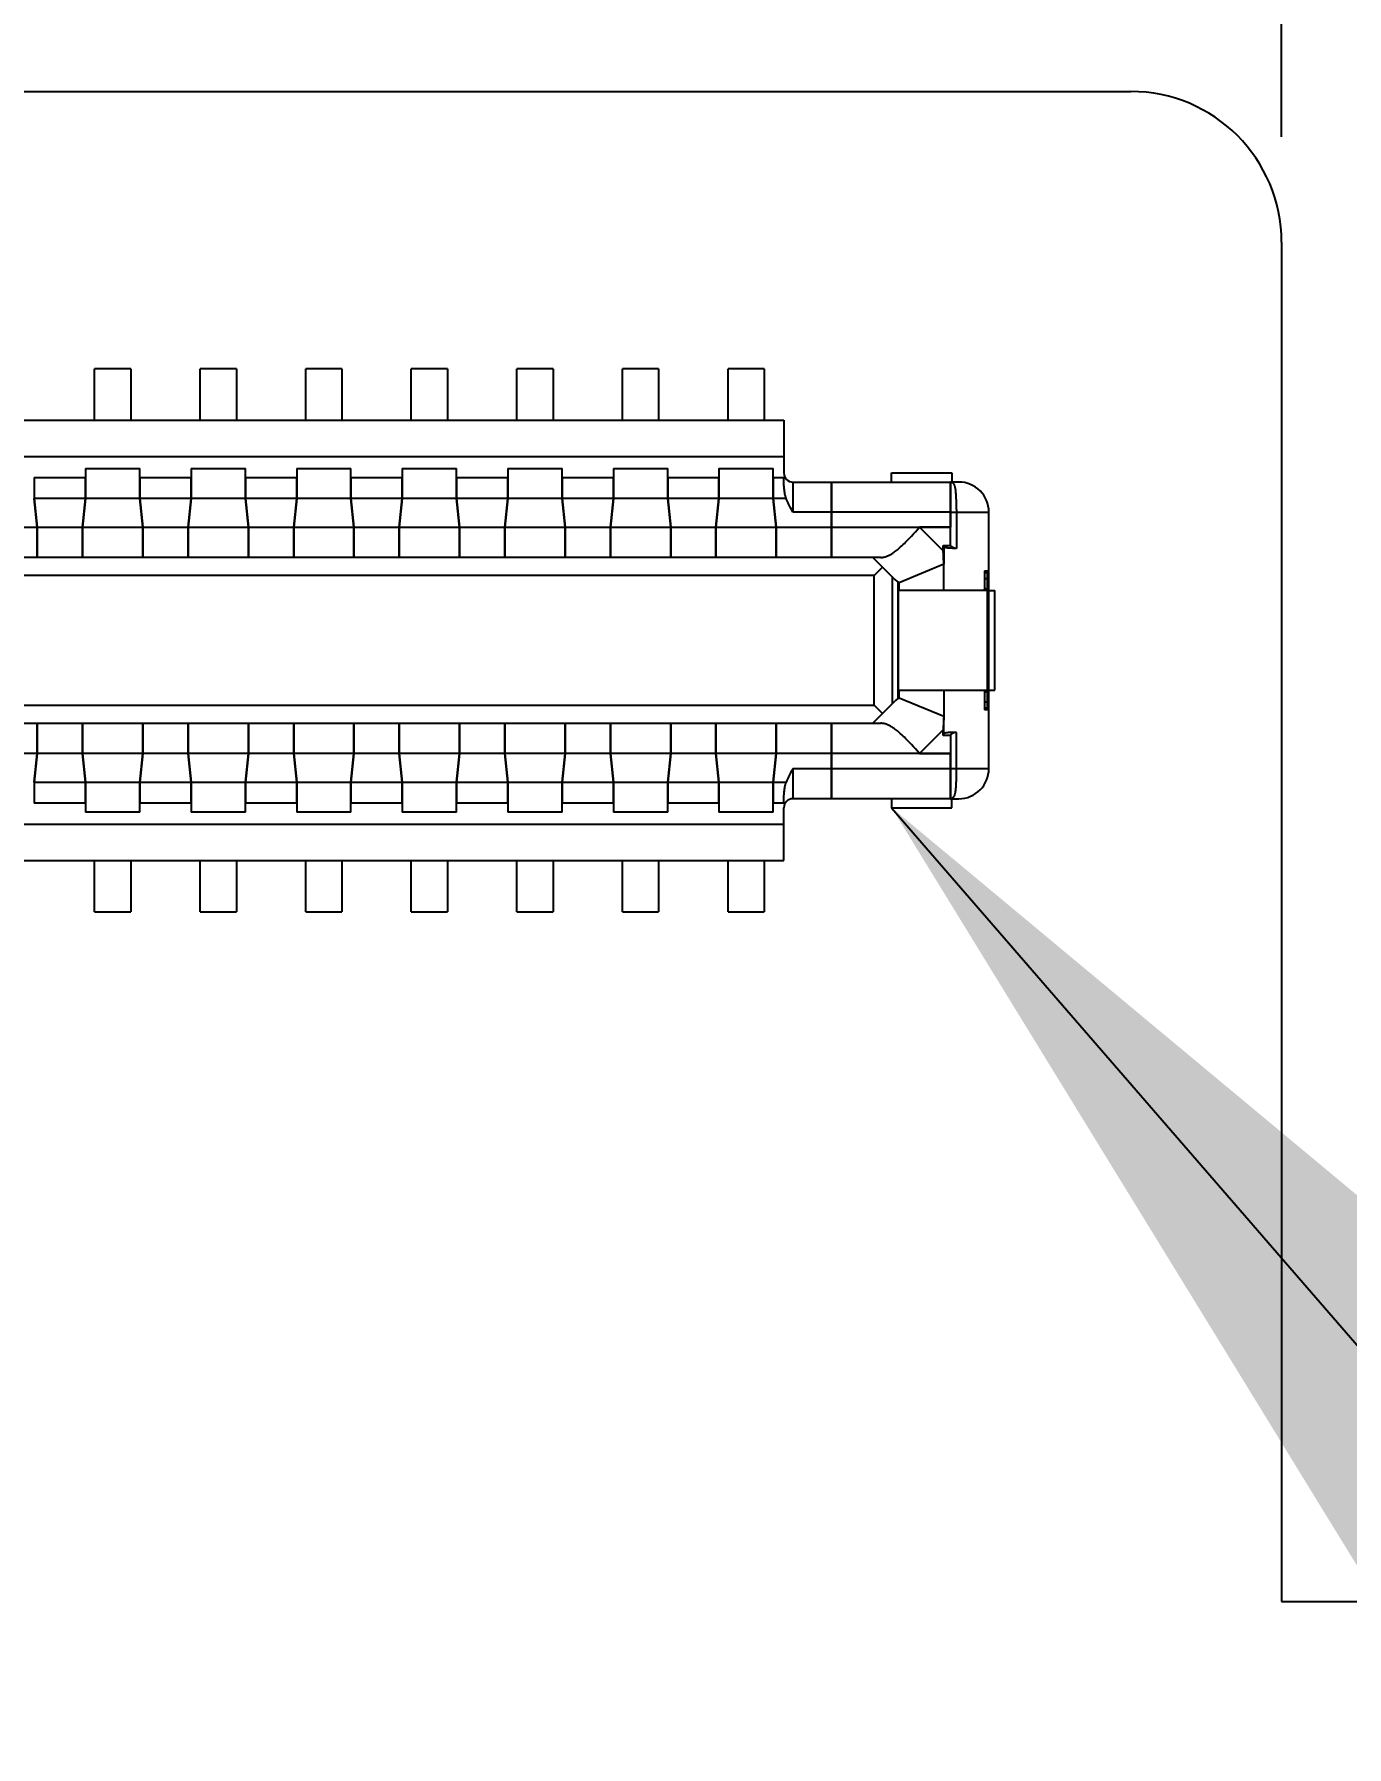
# Model space of a CAD drawing. Header units: millimetres. Extents: x 0 to 210, y 0 to 297.
# Drawn here: x 67.03 to 71.38, y 216.35 to 222.03 of the extents above; entities that cross this region are included whole.
import ezdxf

# ---------------------------------------------------------------- set-up
doc = ezdxf.new("R2010")
doc.units = ezdxf.units.MM
doc.header["$LTSCALE"] = 19.36
doc.layers.get('0').update_dxf_attribs({"linetype": 'CONTINUOUS'})
for name, color, linetype in [('BLACK', 7, 'CONTINUOUS'), ('INTFCLR_2848', 7, 'CONTINUOUS'), ('INTFCLR_6624', 7, 'CONTINUOUS')]:
    doc.layers.add(name, color=color, linetype=linetype)
doc.styles.get("Standard").update_dxf_attribs({"font": 'simplex.shx', "width": 0.8})
doc.dimstyles.new('DIMSTYLE_1', dxfattribs={"dimtxt": 3, "dimasz": 3, "dimexe": 2, "dimexo": 0.35, "dimgap": 0.75, "dimtad": 1, "dimzin": 0, "dimdsep": 46, "dimtxsty": 'Standard', "dimcen": 0.09, "dimazin": 0, "dimtp": 0.01, "dimtm": 0.01, "dimtfac": 1, "dimtofl": 0, "dimtmove": 0, "dimatfit": 3, "dimfxl": 0, "dimtolj": 1, "dimtzin": 0, "dimarcsym": 0})
doc.dimstyles.get("Standard").update_dxf_attribs({"dimtxt": 3, "dimasz": 3, "dimexe": 2, "dimexo": 0.35, "dimtad": 1, "dimzin": 0, "dimdsep": 46, "dimtxsty": 'Standard', "dimcen": 0.09, "dimazin": 0, "dimtol": 1, "dimtp": 0.01, "dimtm": 0.01, "dimtfac": 1, "dimtofl": 0, "dimtmove": 0, "dimatfit": 3, "dimfxl": 0, "dimtolj": 1, "dimtzin": 0, "dimarcsym": 0})

# ---------------------------------------------------------------- blocks, each defined once
blk = doc.blocks.new('_FILLED')
at = {"color": 0, "linetype": 'ByBlock'}
blk.add_solid([(0, 0), (-1, 0.1333), (-1, -0.1333)], dxfattribs=at)
blk = doc.blocks.new('*D02')
at = {"color": 2}
for p, q in [((60.9636, 245.2776), (60.9636, 246.5276)), ((71.1636, 245.2776), (71.1636, 246.5276)), ((60.9636, 221.691), (60.9636, 245.2776)), ((71.1636, 221.691), (71.1636, 245.2776)), ((66.0636, 244.5276), (39.3493, 244.5276)), ((60.9636, 244.5276), (66.0636, 244.5276)), ((71.1636, 244.5276), (66.0636, 244.5276))]:
    blk.add_line(p, q, dxfattribs=at)
at = {"color": 2, "xscale": 3, "yscale": 3, "zscale": 3, "rotation": 180}
blk.add_blockref('_FILLED', (60.9636, 244.5276), dxfattribs=at)
at = {"color": 2, "xscale": 3, "yscale": 3, "zscale": 3}
blk.add_blockref('_FILLED', (71.1636, 244.5276), dxfattribs=at)

msp = doc.modelspace()

# ---------------------------------------------------------------- linework, layer by layer
at = {"color": 7}
for p, q in [((61.4636, 221.841), (70.6636, 221.841)), ((71.1636, 221.341), (71.1636, 216.8339)), ((71.1636, 216.8339), (73.4686, 216.8339))]:
    msp.add_line(p, q, dxfattribs=at)
msp.add_arc((70.6636, 221.341), 0.5, 0, 90, dxfattribs=at)
at = {"layer": 'BLACK', "color": 7}
for p, q in [((62.6136, 220.751), (69.5136, 220.751)), ((69.5136, 220.751), (69.5136, 220.576)), ((62.6136, 220.631), (69.5136, 220.631)), ((67.0286, 220.561), (67.0286, 220.491)), ((67.0286, 220.561), (67.1986, 220.561)), ((67.1986, 220.491), (67.1986, 220.561)), ((67.3786, 220.561), (67.3786, 220.491)), ((67.3786, 220.561), (67.5486, 220.561)), ((67.5486, 220.491), (67.5486, 220.561)), ((67.7286, 220.561), (67.7286, 220.491)), ((67.7286, 220.561), (67.8986, 220.561)), ((67.8986, 220.491), (67.8986, 220.561)), ((68.0786, 220.561), (68.0786, 220.491)), ((68.0786, 220.561), (68.2486, 220.561)), ((68.2486, 220.491), (68.2486, 220.561)), ((68.4286, 220.561), (68.4286, 220.491)), ((68.4286, 220.561), (68.5986, 220.561)), ((68.5986, 220.491), (68.5986, 220.561)), ((68.7786, 220.561), (68.7786, 220.491)), ((68.7786, 220.561), (68.9486, 220.561)), ((68.9486, 220.491), (68.9486, 220.561)), ((69.1286, 220.561), (69.1286, 220.491)), ((69.1286, 220.561), (69.2986, 220.561)), ((69.2986, 220.491), (69.2986, 220.561)), ((69.4786, 220.561), (69.4786, 220.491)), ((69.4786, 220.561), (69.5176, 220.561)), ((69.5436, 220.546), (69.6711, 220.546)), ((69.6711, 220.296), (69.6711, 220.546)), ((70.0661, 220.336), (70.0661, 220.546)), ((70.068, 220.5455), (70.0661, 220.546)), ((70.0936, 220.546), (70.0661, 220.546)), ((67.0386, 220.396), (67.0286, 220.491)), ((67.1986, 220.491), (67.1886, 220.396)), ((67.3886, 220.396), (67.3786, 220.491)), ((67.5486, 220.491), (67.5386, 220.396)), ((67.7386, 220.396), (67.7286, 220.491)), ((67.8986, 220.491), (67.8886, 220.396)), ((68.0886, 220.396), (68.0786, 220.491)), ((68.2486, 220.491), (68.2386, 220.396)), ((68.4386, 220.396), (68.4286, 220.491)), ((68.5986, 220.491), (68.5886, 220.396)), ((68.7886, 220.396), (68.7786, 220.491)), ((68.9486, 220.491), (68.9386, 220.396)), ((69.1386, 220.396), (69.1286, 220.491)), ((69.2986, 220.491), (69.2886, 220.396)), ((69.4886, 220.396), (69.4786, 220.491)), ((69.5436, 220.446), (69.5385, 220.4553)), ((70.0861, 220.4547), (70.0861, 220.326)), ((70.1936, 219.596), (70.1936, 220.446)), ((67.0386, 220.396), (67.0386, 220.296)), ((67.1886, 220.296), (67.1886, 220.396)), ((67.3886, 220.396), (67.3886, 220.296)), ((67.5386, 220.296), (67.5386, 220.396)), ((67.7386, 220.396), (67.7386, 220.296)), ((67.8886, 220.296), (67.8886, 220.396)), ((68.0886, 220.396), (68.0886, 220.296)), ((68.2386, 220.296), (68.2386, 220.396)), ((68.4386, 220.396), (68.4386, 220.296)), ((68.5886, 220.296), (68.5886, 220.396)), ((68.7886, 220.396), (68.7886, 220.296)), ((68.9386, 220.296), (68.9386, 220.396)), ((69.1386, 220.396), (69.1386, 220.296)), ((69.2886, 220.296), (69.2886, 220.396)), ((69.4886, 220.396), (69.4886, 220.296)), ((70.0661, 220.396), (69.9632, 220.396)), ((70.0436, 220.33), (70.0436, 220.2774)), ((70.0728, 220.326), (70.0661, 220.3263)), ((70.0861, 220.326), (70.0728, 220.326)), ((67.1886, 220.296), (67.0386, 220.296)), ((67.5386, 220.296), (67.3886, 220.296)), ((67.8886, 220.296), (67.7386, 220.296)), ((68.2386, 220.296), (68.0886, 220.296)), ((68.5886, 220.296), (68.4386, 220.296)), ((68.9386, 220.296), (68.7886, 220.296)), ((69.2886, 220.296), (69.1386, 220.296)), ((69.6711, 220.296), (69.4886, 220.296)), ((69.8815, 220.2231), (69.8086, 220.296)), ((69.8136, 220.236), (69.8411, 220.2635)), ((70.0436, 220.2732), (69.8965, 220.2122)), ((70.0425, 220.3042), (70.0416, 220.3176)), ((70.043, 220.2955), (70.0425, 220.3042)), ((70.0435, 220.2774), (70.0436, 220.2732)), ((70.0436, 220.186), (70.0436, 220.2732)), ((69.8736, 219.811), (69.8736, 220.231)), ((69.8918, 220.215), (69.8965, 220.2122)), ((69.8965, 220.186), (69.8965, 220.2122)), ((70.1786, 220.251), (70.1786, 220.1905)), ((70.1786, 220.251), (70.1936, 220.251)), ((70.1786, 220.246), (70.1886, 220.246)), ((70.1936, 220.251), (70.1886, 220.246)), ((70.1886, 220.186), (70.1886, 220.246)), ((70.1786, 220.196), (70.1886, 220.186)), ((70.1873, 220.186), (70.1886, 220.186)), ((69.8086, 219.746), (69.8815, 219.819)), ((69.8965, 219.8298), (69.8918, 219.8271)), ((69.8965, 219.8298), (69.8965, 219.856)), ((70.0436, 219.7689), (69.8965, 219.8298)), ((70.0436, 219.856), (70.0436, 219.7689)), ((70.1886, 219.856), (70.1786, 219.846)), ((70.1786, 219.8516), (70.1786, 219.791)), ((70.1886, 219.856), (70.1873, 219.856)), ((70.1886, 219.856), (70.1886, 219.796)), ((69.8136, 219.806), (69.8411, 219.7785)), ((70.0436, 219.7689), (70.0435, 219.7646)), ((70.0436, 219.712), (70.0436, 219.7646)), ((70.1886, 219.796), (70.1786, 219.796)), ((70.1936, 219.791), (70.1786, 219.791)), ((70.1886, 219.796), (70.1936, 219.791)), ((67.0386, 219.746), (67.0386, 219.646)), ((67.0386, 219.746), (67.1886, 219.746)), ((67.1886, 219.646), (67.1886, 219.746)), ((67.3886, 219.746), (67.3886, 219.646)), ((67.3886, 219.746), (67.5386, 219.746)), ((67.5386, 219.646), (67.5386, 219.746)), ((67.7386, 219.746), (67.7386, 219.646)), ((67.7386, 219.746), (67.8886, 219.746)), ((67.8886, 219.646), (67.8886, 219.746)), ((68.0886, 219.746), (68.0886, 219.646)), ((68.0886, 219.746), (68.2386, 219.746)), ((68.2386, 219.646), (68.2386, 219.746)), ((68.4386, 219.746), (68.4386, 219.646)), ((68.4386, 219.746), (68.5886, 219.746)), ((68.5886, 219.646), (68.5886, 219.746)), ((68.7886, 219.746), (68.7886, 219.646)), ((68.7886, 219.746), (68.9386, 219.746)), ((68.9386, 219.646), (68.9386, 219.746)), ((69.1386, 219.746), (69.1386, 219.646)), ((69.1386, 219.746), (69.2886, 219.746)), ((69.2886, 219.646), (69.2886, 219.746)), ((69.4886, 219.746), (69.4886, 219.646)), ((69.4886, 219.746), (69.6711, 219.746)), ((69.6711, 219.496), (69.6711, 219.746)), ((70.0423, 219.7345), (70.0416, 219.7245)), ((70.0419, 219.7067), (70.0416, 219.706)), ((70.0422, 219.7074), (70.0419, 219.7067)), ((70.0429, 219.7446), (70.0423, 219.7345)), ((70.0432, 219.749), (70.0429, 219.7446)), ((70.0728, 219.716), (70.0661, 219.7158)), ((70.0661, 219.706), (70.0661, 219.496)), ((70.0861, 219.716), (70.0728, 219.716)), ((67.0286, 219.551), (67.0386, 219.646)), ((67.1886, 219.646), (67.1986, 219.551)), ((67.3786, 219.551), (67.3886, 219.646)), ((67.5386, 219.646), (67.5486, 219.551)), ((67.7286, 219.551), (67.7386, 219.646)), ((67.8886, 219.646), (67.8986, 219.551)), ((68.0786, 219.551), (68.0886, 219.646)), ((68.2386, 219.646), (68.2486, 219.551)), ((68.4286, 219.551), (68.4386, 219.646)), ((68.5886, 219.646), (68.5986, 219.551)), ((68.7786, 219.551), (68.7886, 219.646)), ((68.9386, 219.646), (68.9486, 219.551)), ((69.1286, 219.551), (69.1386, 219.646)), ((69.2886, 219.646), (69.2986, 219.551)), ((69.4786, 219.551), (69.4886, 219.646)), ((69.9632, 219.646), (69.9498, 219.6609)), ((69.9632, 219.646), (70.0661, 219.646)), ((69.5385, 219.5868), (69.536, 219.5821)), ((69.5436, 219.596), (69.5385, 219.5868)), ((67.0286, 219.551), (67.0286, 219.481)), ((67.1986, 219.481), (67.1986, 219.551)), ((67.3786, 219.551), (67.3786, 219.481)), ((67.5486, 219.481), (67.5486, 219.551)), ((67.7286, 219.551), (67.7286, 219.481)), ((67.8986, 219.481), (67.8986, 219.551)), ((68.0786, 219.551), (68.0786, 219.481)), ((68.2486, 219.481), (68.2486, 219.551)), ((68.4286, 219.551), (68.4286, 219.481)), ((68.5986, 219.481), (68.5986, 219.551)), ((68.7786, 219.551), (68.7786, 219.481)), ((68.9486, 219.481), (68.9486, 219.551)), ((69.1286, 219.551), (69.1286, 219.481)), ((69.2986, 219.481), (69.2986, 219.551)), ((69.4786, 219.551), (69.4786, 219.481)), ((67.1986, 219.481), (67.0286, 219.481)), ((67.5486, 219.481), (67.3786, 219.481)), ((67.8986, 219.481), (67.7286, 219.481)), ((68.2486, 219.481), (68.0786, 219.481)), ((68.5986, 219.481), (68.4286, 219.481)), ((68.9486, 219.481), (68.7786, 219.481)), ((69.2986, 219.481), (69.1286, 219.481)), ((69.5176, 219.481), (69.4786, 219.481)), ((69.6711, 219.496), (69.5436, 219.496)), ((70.0661, 219.496), (70.068, 219.4965)), ((70.0661, 219.496), (70.0936, 219.496)), ((70.0705, 219.4974), (70.0716, 219.4978)), ((62.6136, 219.411), (69.5136, 219.411)), ((69.5136, 219.291), (69.5136, 219.466)), ((62.6136, 219.291), (69.5136, 219.291))]:
    msp.add_line(p, q, dxfattribs=at)
at = {"layer": 'BLACK', "color": 9}
for p, q in [((69.5436, 220.546), (69.5436, 220.446)), ((67.1986, 220.491), (67.0286, 220.491)), ((67.5486, 220.491), (67.3786, 220.491)), ((67.8986, 220.491), (67.7286, 220.491)), ((68.2486, 220.491), (68.0786, 220.491)), ((68.5986, 220.491), (68.4286, 220.491)), ((68.9486, 220.491), (68.7786, 220.491)), ((69.2986, 220.491), (69.1286, 220.491)), ((69.5215, 220.491), (69.4786, 220.491)), ((69.6711, 220.446), (69.5436, 220.446)), ((70.0661, 220.446), (70.1936, 220.446)), ((67.0386, 220.396), (67.1886, 220.396)), ((67.3886, 220.396), (67.5386, 220.396)), ((67.7386, 220.396), (67.8886, 220.396)), ((68.0886, 220.396), (68.2386, 220.396)), ((68.4386, 220.396), (68.5886, 220.396)), ((68.7886, 220.396), (68.9386, 220.396)), ((69.1386, 220.396), (69.2886, 220.396)), ((69.4886, 220.396), (69.6711, 220.396)), ((70.0416, 220.3176), (69.9632, 220.396)), ((70.0416, 220.3176), (70.0416, 220.336)), ((70.0416, 220.336), (70.0661, 220.336)), ((69.8136, 220.236), (62.3136, 220.236)), ((69.8136, 219.806), (69.8136, 220.236)), ((69.8918, 220.215), (69.8918, 219.8271)), ((70.1786, 220.226), (70.1886, 220.226)), ((70.1886, 220.1514), (70.1936, 220.1471)), ((70.1936, 220.186), (70.1892, 220.186)), ((70.1936, 220.0863), (70.1886, 220.0907)), ((70.1936, 220.056), (70.1886, 220.056)), ((70.1886, 219.986), (70.1936, 219.986)), ((70.1886, 219.9514), (70.1936, 219.9557)), ((70.1936, 219.895), (70.1886, 219.8907)), ((70.1886, 219.816), (70.1786, 219.816)), ((70.1936, 219.856), (70.1892, 219.856)), ((62.3136, 219.806), (69.8136, 219.806)), ((69.9632, 219.646), (70.0416, 219.7245)), ((70.0416, 219.706), (70.0416, 219.7245)), ((70.0661, 219.706), (70.0416, 219.706)), ((67.1886, 219.646), (67.0386, 219.646)), ((67.5386, 219.646), (67.3886, 219.646)), ((67.8886, 219.646), (67.7386, 219.646)), ((68.2386, 219.646), (68.0886, 219.646)), ((68.5886, 219.646), (68.4386, 219.646)), ((68.9386, 219.646), (68.7886, 219.646)), ((69.2886, 219.646), (69.1386, 219.646)), ((69.6711, 219.646), (69.4886, 219.646)), ((69.5436, 219.596), (69.5436, 219.496)), ((69.5436, 219.596), (69.6711, 219.596)), ((70.0661, 219.596), (70.1936, 219.596)), ((67.0286, 219.551), (67.1986, 219.551)), ((67.3786, 219.551), (67.5486, 219.551)), ((67.7286, 219.551), (67.8986, 219.551)), ((68.0786, 219.551), (68.2486, 219.551)), ((68.4286, 219.551), (68.5986, 219.551)), ((68.7786, 219.551), (68.9486, 219.551)), ((69.1286, 219.551), (69.2986, 219.551)), ((69.4786, 219.551), (69.5215, 219.551))]:
    msp.add_line(p, q, dxfattribs=at)
at = {"layer": 'BLACK', "color": 7}
for points in [[(69.5215, 220.491), (69.5209, 220.4928), (69.5203, 220.4947), (69.5197, 220.4965), (69.5192, 220.4984), (69.5187, 220.5002), (69.5182, 220.5021), (69.5178, 220.504), (69.5174, 220.5059), (69.517, 220.5078), (69.5167, 220.5097), (69.5164, 220.5116), (69.516, 220.5144), (69.5156, 220.5172), (69.5153, 220.5201), (69.515, 220.5229), (69.5147, 220.5257), (69.5145, 220.5285), (69.5143, 220.5313), (69.5141, 220.535), (69.514, 220.5387), (69.5138, 220.5425), (69.5138, 220.5462), (69.5137, 220.5499), (69.5136, 220.5536), (69.5136, 220.5573), (69.5136, 220.561)], [(69.5385, 220.4553), (69.536, 220.46), (69.5348, 220.4623), (69.5336, 220.4646), (69.5324, 220.467), (69.5312, 220.4693), (69.53, 220.4717), (69.5289, 220.4741), (69.5277, 220.4765), (69.5266, 220.4789), (69.5256, 220.4813), (69.5245, 220.4837), (69.5235, 220.4861), (69.5225, 220.4886), (69.5215, 220.491)], [(70.0861, 220.4547), (70.086, 220.4633), (70.0859, 220.472), (70.0857, 220.4806), (70.0856, 220.4859), (70.0854, 220.4912), (70.0851, 220.4965), (70.085, 220.5), (70.0848, 220.5036), (70.0845, 220.5071), (70.0842, 220.5106), (70.084, 220.5136), (70.0837, 220.5166), (70.0833, 220.5197), (70.0829, 220.5227), (70.0826, 220.5243), (70.0823, 220.5259), (70.082, 220.5275), (70.0816, 220.5292), (70.0812, 220.5308), (70.0807, 220.5324), (70.0803, 220.5335), (70.0799, 220.5345), (70.0795, 220.5356), (70.079, 220.5367), (70.0785, 220.5377), (70.0779, 220.5387), (70.0773, 220.5396), (70.0767, 220.5403), (70.0761, 220.541), (70.0755, 220.5417), (70.0748, 220.5423), (70.0741, 220.5428), (70.0733, 220.5434), (70.0724, 220.5438), (70.0716, 220.5442)], [(69.8351, 220.296), (69.8372, 220.2961), (69.8394, 220.2962), (69.8415, 220.2964), (69.8436, 220.2967), (69.8457, 220.2971), (69.8478, 220.2976), (69.8498, 220.2982), (69.8524, 220.2989), (69.855, 220.2998), (69.8576, 220.3008), (69.8601, 220.3019), (69.8625, 220.3031), (69.865, 220.3043), (69.8676, 220.3058), (69.8703, 220.3073), (69.8729, 220.3089), (69.8755, 220.3106), (69.878, 220.3123), (69.8805, 220.3141), (69.8838, 220.3165), (69.887, 220.319), (69.8902, 220.3216), (69.8934, 220.3242), (69.8965, 220.3269), (69.9008, 220.3307), (69.905, 220.3346), (69.9092, 220.3385), (69.9133, 220.3426), (69.9174, 220.3466), (69.9215, 220.3507), (69.9255, 220.3549), (69.9294, 220.3591), (69.9363, 220.3664), (69.943, 220.3737), (69.9498, 220.3811), (69.9632, 220.396)], [(70.0436, 220.33), (70.0436, 220.3302), (70.0436, 220.3303), (70.0436, 220.3305), (70.0436, 220.3306), (70.0436, 220.3308), (70.0435, 220.3309), (70.0435, 220.3311), (70.0435, 220.3312), (70.0434, 220.3314), (70.0434, 220.3315), (70.0434, 220.3317), (70.0433, 220.3318), (70.0433, 220.3319), (70.0432, 220.3321), (70.0432, 220.3322), (70.0431, 220.3324), (70.0431, 220.3325), (70.043, 220.3327), (70.043, 220.3328), (70.0429, 220.333), (70.0427, 220.3333), (70.0426, 220.3337), (70.0424, 220.3341), (70.0423, 220.3345), (70.0421, 220.3349), (70.0419, 220.3353), (70.0416, 220.336)], [(70.0661, 220.3263), (70.0647, 220.3264), (70.0633, 220.3265), (70.0619, 220.3266), (70.0605, 220.3268), (70.0588, 220.327), (70.0571, 220.3272), (70.0554, 220.3274), (70.0537, 220.3276), (70.052, 220.3279), (70.0503, 220.3282), (70.0486, 220.3285), (70.0469, 220.3287), (70.0452, 220.329), (70.0436, 220.3294)], [(70.0826, 220.326), (70.0822, 220.326), (70.0819, 220.3261), (70.0815, 220.3261), (70.0812, 220.3261), (70.0809, 220.3262), (70.0805, 220.3263), (70.0802, 220.3263), (70.0798, 220.3264), (70.0795, 220.3265), (70.0792, 220.3266), (70.0788, 220.3267), (70.0785, 220.3269), (70.0779, 220.3271), (70.0774, 220.3273), (70.0768, 220.3275), (70.0762, 220.3278), (70.0757, 220.328), (70.0751, 220.3283), (70.0746, 220.3286), (70.0741, 220.3289), (70.0735, 220.3292), (70.0729, 220.3295), (70.0723, 220.3299), (70.0717, 220.3302), (70.0712, 220.3306), (70.0706, 220.331), (70.07, 220.3313), (70.0695, 220.3317), (70.0692, 220.3319), (70.069, 220.3321), (70.0687, 220.3323), (70.0684, 220.3326), (70.0681, 220.3328), (70.0679, 220.333), (70.0676, 220.3333), (70.0674, 220.3335), (70.0673, 220.3337), (70.0671, 220.3338), (70.067, 220.3339), (70.0669, 220.3341), (70.0668, 220.3342), (70.0667, 220.3344), (70.0666, 220.3345), (70.0665, 220.3347), (70.0664, 220.3349), (70.0663, 220.335), (70.0663, 220.3352), (70.0662, 220.3353), (70.0662, 220.3355), (70.0661, 220.3357), (70.0661, 220.3359), (70.0661, 220.336)], [(70.0436, 220.2774), (70.0436, 220.2795), (70.0436, 220.2815), (70.0436, 220.2835), (70.0435, 220.2855), (70.0434, 220.2875), (70.0433, 220.2895), (70.0432, 220.2915), (70.043, 220.2955)], [(69.8918, 220.215), (69.8911, 220.2155), (69.8904, 220.216), (69.8896, 220.2165), (69.8889, 220.217), (69.8884, 220.2174), (69.8879, 220.2177), (69.8873, 220.2181), (69.8868, 220.2185), (69.8863, 220.2189), (69.8858, 220.2193), (69.8853, 220.2197), (69.8848, 220.2201), (69.8844, 220.2205), (69.8839, 220.2209), (69.8834, 220.2213), (69.8829, 220.2218), (69.8825, 220.2222), (69.882, 220.2226), (69.8815, 220.2231)], [(70.1882, 220.186), (70.1878, 220.1862), (70.1875, 220.1865), (70.1872, 220.1867), (70.1868, 220.1869), (70.1865, 220.1871), (70.1861, 220.1873), (70.1857, 220.1875), (70.1853, 220.1877), (70.1849, 220.1879), (70.1845, 220.1881), (70.1841, 220.1883), (70.1838, 220.1885), (70.1834, 220.1887), (70.183, 220.1888), (70.1825, 220.189), (70.1821, 220.1892), (70.1817, 220.1893), (70.1813, 220.1895), (70.1809, 220.1897), (70.1805, 220.1898), (70.1801, 220.19)], [(69.8918, 219.8271), (69.8911, 219.8266), (69.8904, 219.8261), (69.8896, 219.8256), (69.8889, 219.8251), (69.8884, 219.8247), (69.8879, 219.8243), (69.8873, 219.8239), (69.8868, 219.8236), (69.8863, 219.8232), (69.8858, 219.8228), (69.8853, 219.8224), (69.8848, 219.822), (69.8844, 219.8216), (69.8839, 219.8211), (69.8834, 219.8207), (69.8829, 219.8203), (69.8825, 219.8199), (69.882, 219.8194), (69.8815, 219.819)], [(70.1882, 219.856), (70.1878, 219.8558), (70.1875, 219.8556), (70.1872, 219.8554), (70.1868, 219.8552), (70.1865, 219.855), (70.1861, 219.8548), (70.1857, 219.8545), (70.1853, 219.8543), (70.1849, 219.8541), (70.1845, 219.8539), (70.1841, 219.8538), (70.1838, 219.8536), (70.1834, 219.8534), (70.183, 219.8532), (70.1825, 219.853), (70.1821, 219.8529), (70.1817, 219.8527), (70.1813, 219.8525), (70.1809, 219.8524), (70.1805, 219.8522), (70.1801, 219.8521)], [(70.0435, 219.7646), (70.0435, 219.7624), (70.0435, 219.7602), (70.0435, 219.7579), (70.0434, 219.7557), (70.0434, 219.7535), (70.0433, 219.7512), (70.0432, 219.749)], [(69.9498, 219.6609), (69.943, 219.6683), (69.9363, 219.6757), (69.9294, 219.683), (69.9255, 219.6872), (69.9215, 219.6913), (69.9174, 219.6954), (69.9133, 219.6995), (69.9092, 219.7035), (69.905, 219.7075), (69.9008, 219.7114), (69.8965, 219.7152), (69.8934, 219.7178), (69.8902, 219.7205), (69.887, 219.723), (69.8838, 219.7255), (69.8805, 219.728), (69.878, 219.7297), (69.8755, 219.7315), (69.8729, 219.7331), (69.8703, 219.7347), (69.8676, 219.7363), (69.865, 219.7377), (69.8625, 219.739), (69.8601, 219.7401), (69.8576, 219.7412), (69.855, 219.7422), (69.8524, 219.7431), (69.8498, 219.7439), (69.8478, 219.7444), (69.8457, 219.7449), (69.8436, 219.7453), (69.8415, 219.7456), (69.8394, 219.7458), (69.8372, 219.746), (69.8351, 219.746)], [(70.0436, 219.712), (70.0436, 219.7119), (70.0436, 219.7117), (70.0436, 219.7116), (70.0436, 219.7114), (70.0435, 219.7113), (70.0435, 219.7111), (70.0435, 219.711), (70.0435, 219.7108), (70.0434, 219.7107), (70.0434, 219.7105), (70.0433, 219.7104), (70.0433, 219.7103), (70.0433, 219.7101), (70.0432, 219.71), (70.0432, 219.7098), (70.0431, 219.7097), (70.0431, 219.7095), (70.043, 219.7094), (70.043, 219.7092), (70.0429, 219.7091), (70.0428, 219.7087), (70.0426, 219.7084), (70.0425, 219.7081), (70.0423, 219.7077), (70.0422, 219.7074)], [(70.0661, 219.7158), (70.0647, 219.7157), (70.0633, 219.7156), (70.0619, 219.7154), (70.0605, 219.7153), (70.0591, 219.7151), (70.0577, 219.7149), (70.0563, 219.7148), (70.0549, 219.7146), (70.053, 219.7143), (70.0511, 219.714), (70.0492, 219.7137), (70.0473, 219.7134), (70.0454, 219.7131), (70.0436, 219.7127)], [(70.0826, 219.716), (70.0822, 219.716), (70.0819, 219.716), (70.0815, 219.716), (70.0812, 219.7159), (70.0809, 219.7159), (70.0805, 219.7158), (70.0802, 219.7157), (70.0798, 219.7156), (70.0795, 219.7155), (70.0792, 219.7154), (70.0788, 219.7153), (70.0785, 219.7152), (70.0779, 219.715), (70.0774, 219.7148), (70.0768, 219.7145), (70.0762, 219.7143), (70.0757, 219.714), (70.0751, 219.7137), (70.0746, 219.7135), (70.0741, 219.7132), (70.0735, 219.7129), (70.0729, 219.7125), (70.0723, 219.7122), (70.0717, 219.7118), (70.0712, 219.7115), (70.0706, 219.7111), (70.07, 219.7107), (70.0695, 219.7103), (70.0692, 219.7101), (70.069, 219.7099), (70.0687, 219.7097), (70.0684, 219.7095), (70.0681, 219.7093), (70.0679, 219.709), (70.0676, 219.7088), (70.0674, 219.7085), (70.0673, 219.7084), (70.0671, 219.7082), (70.067, 219.7081), (70.0669, 219.708), (70.0668, 219.7078), (70.0667, 219.7077), (70.0666, 219.7075), (70.0665, 219.7074), (70.0664, 219.7072), (70.0663, 219.707), (70.0663, 219.7069), (70.0662, 219.7067), (70.0662, 219.7065), (70.0661, 219.7064), (70.0661, 219.7062), (70.0661, 219.706)], [(70.0776, 219.5029), (70.0782, 219.5039), (70.0788, 219.5049), (70.0793, 219.506), (70.0797, 219.507), (70.0802, 219.5081), (70.0805, 219.5092), (70.081, 219.5108), (70.0815, 219.5124), (70.0819, 219.5141), (70.0822, 219.5157), (70.0825, 219.5174), (70.083, 219.52), (70.0833, 219.5227), (70.0837, 219.5254), (70.084, 219.528), (70.0842, 219.5307), (70.0844, 219.5334), (70.0846, 219.5361), (70.0848, 219.5388), (70.0851, 219.5442), (70.0853, 219.5496), (70.0855, 219.5551), (70.0857, 219.5605), (70.0858, 219.5659), (70.0859, 219.5734), (70.086, 219.581), (70.0861, 219.5885), (70.0861, 219.716)], [(69.536, 219.5821), (69.5348, 219.5798), (69.5336, 219.5774), (69.5324, 219.5751), (69.5312, 219.5727), (69.53, 219.5703), (69.5289, 219.568), (69.5277, 219.5656), (69.5266, 219.5632), (69.5256, 219.5608), (69.5245, 219.5584), (69.5235, 219.5559), (69.5225, 219.5535), (69.5215, 219.551)], [(69.5136, 219.481), (69.5136, 219.4885), (69.5137, 219.4922), (69.5138, 219.4959), (69.5138, 219.4996), (69.514, 219.5033), (69.5141, 219.507), (69.5143, 219.5107), (69.5145, 219.5135), (69.5147, 219.5164), (69.515, 219.5192), (69.5153, 219.522), (69.5156, 219.5248), (69.516, 219.5276), (69.5164, 219.5304), (69.5167, 219.5323), (69.517, 219.5342), (69.5174, 219.5361), (69.5178, 219.538), (69.5182, 219.5399), (69.5187, 219.5418), (69.5192, 219.5437), (69.5197, 219.5455), (69.5203, 219.5474), (69.5209, 219.5492), (69.5215, 219.551)], [(70.0716, 219.4978), (70.0718, 219.4979), (70.0721, 219.498), (70.0723, 219.4982), (70.0726, 219.4983), (70.0728, 219.4984), (70.073, 219.4986), (70.0733, 219.4987), (70.0735, 219.4988), (70.0737, 219.499), (70.074, 219.4991), (70.0742, 219.4993), (70.0744, 219.4995), (70.0746, 219.4996), (70.0748, 219.4998), (70.075, 219.5), (70.0752, 219.5002), (70.0755, 219.5004), (70.0757, 219.5006), (70.0759, 219.5008), (70.076, 219.501), (70.0762, 219.5012), (70.0764, 219.5014), (70.0766, 219.5016), (70.0768, 219.5018), (70.077, 219.502), (70.0771, 219.5023), (70.0773, 219.5025), (70.0775, 219.5027), (70.0776, 219.5029)]]:
    msp.add_lwpolyline(points, dxfattribs=at)
for centre, radius, start, end in [((69.5436, 220.576), 0.03, 179.9999, 270), ((70.0596, 220.5167), 0.03, 66.4536, 73.7319), ((70.0936, 220.446), 0.1, 360, 90), ((70.1606, 220.1357), 0.0576, 70.2277, 71.8105), ((70.1608, 219.9057), 0.057, 288.191, 289.7932), ((70.0936, 219.596), 0.1, 270, 0), ((69.5436, 219.466), 0.03, 90, 180.0001), ((70.0596, 219.5253), 0.03, 286.2681, 291.3323)]:
    msp.add_arc(centre, radius, start, end, dxfattribs=at)
at = {"layer": 'INTFCLR_2848', "color": 7}
for p, q in [((69.6711, 220.546), (69.6711, 220.296)), ((69.6711, 220.546), (70.0661, 220.546)), ((69.8711, 220.546), (69.8711, 220.576)), ((69.8711, 220.576), (70.0711, 220.576)), ((70.0661, 220.546), (70.0661, 220.396)), ((70.0711, 220.576), (70.0711, 220.546)), ((69.8351, 220.296), (69.6711, 220.296)), ((70.1886, 219.796), (70.1886, 220.246)), ((69.8936, 219.856), (69.8936, 220.186)), ((70.1886, 220.186), (69.8936, 220.186)), ((70.1936, 220.186), (70.2136, 220.186)), ((70.2136, 219.856), (70.2136, 220.186)), ((69.8936, 219.856), (70.1873, 219.856)), ((70.1882, 219.856), (70.1886, 219.856)), ((70.1936, 219.856), (70.2136, 219.856)), ((69.6711, 219.746), (69.6711, 219.496)), ((69.6711, 219.746), (69.8351, 219.746)), ((70.0661, 219.496), (70.0661, 219.646)), ((70.0661, 219.496), (69.6711, 219.496)), ((69.8711, 219.496), (69.8711, 219.466)), ((70.0711, 219.466), (70.0711, 219.496)), ((69.8711, 219.466), (70.0711, 219.466))]:
    msp.add_line(p, q, dxfattribs=at)
at = {"layer": 'INTFCLR_2848', "color": 9}
for p, q in [((70.0661, 220.446), (69.6711, 220.446)), ((69.6711, 220.396), (70.0661, 220.396)), ((70.0661, 219.646), (69.6711, 219.646)), ((69.6711, 219.596), (70.0661, 219.596))]:
    msp.add_line(p, q, dxfattribs=at)
at = {"layer": 'INTFCLR_6624', "color": 7}
for p, q in [((67.2286, 220.751), (67.2286, 220.921)), ((67.3486, 220.921), (67.2286, 220.921)), ((67.3486, 220.921), (67.3486, 220.751)), ((67.5786, 220.751), (67.5786, 220.921)), ((67.6986, 220.921), (67.5786, 220.921)), ((67.6986, 220.921), (67.6986, 220.751)), ((67.9286, 220.751), (67.9286, 220.921)), ((68.0486, 220.921), (67.9286, 220.921)), ((68.0486, 220.921), (68.0486, 220.751)), ((68.2786, 220.751), (68.2786, 220.921)), ((68.3986, 220.921), (68.2786, 220.921)), ((68.3986, 220.921), (68.3986, 220.751)), ((68.6286, 220.751), (68.6286, 220.921)), ((68.7486, 220.921), (68.6286, 220.921)), ((68.7486, 220.921), (68.7486, 220.751)), ((68.9786, 220.751), (68.9786, 220.921)), ((69.0986, 220.921), (68.9786, 220.921)), ((69.0986, 220.921), (69.0986, 220.751)), ((69.3286, 220.751), (69.3286, 220.921)), ((69.4486, 220.921), (69.3286, 220.921)), ((69.4486, 220.921), (69.4486, 220.751)), ((67.1986, 220.591), (67.1986, 220.491)), ((67.1986, 220.591), (67.3786, 220.591)), ((67.3786, 220.491), (67.3786, 220.591)), ((67.5486, 220.591), (67.5486, 220.491)), ((67.5486, 220.591), (67.7286, 220.591)), ((67.7286, 220.491), (67.7286, 220.591)), ((67.8986, 220.591), (67.8986, 220.491)), ((67.8986, 220.591), (68.0786, 220.591)), ((68.0786, 220.491), (68.0786, 220.591)), ((68.2486, 220.591), (68.2486, 220.491)), ((68.2486, 220.591), (68.4286, 220.591)), ((68.4286, 220.491), (68.4286, 220.591)), ((68.5986, 220.591), (68.5986, 220.491)), ((68.5986, 220.591), (68.7786, 220.591)), ((68.7786, 220.491), (68.7786, 220.591)), ((68.9486, 220.591), (68.9486, 220.491)), ((68.9486, 220.591), (69.1286, 220.591)), ((69.1286, 220.491), (69.1286, 220.591)), ((69.2986, 220.591), (69.2986, 220.491)), ((69.2986, 220.591), (69.4786, 220.591)), ((69.4786, 220.491), (69.4786, 220.591)), ((67.0286, 220.491), (67.0386, 220.396)), ((67.1886, 220.396), (67.1986, 220.491)), ((67.3786, 220.491), (67.3886, 220.396)), ((67.5386, 220.396), (67.5486, 220.491)), ((67.7286, 220.491), (67.7386, 220.396)), ((67.8886, 220.396), (67.8986, 220.491)), ((68.0786, 220.491), (68.0886, 220.396)), ((68.2386, 220.396), (68.2486, 220.491)), ((68.4286, 220.491), (68.4386, 220.396)), ((68.5886, 220.396), (68.5986, 220.491)), ((68.7786, 220.491), (68.7886, 220.396)), ((68.9386, 220.396), (68.9486, 220.491)), ((69.1286, 220.491), (69.1386, 220.396)), ((69.2886, 220.396), (69.2986, 220.491)), ((69.4786, 220.491), (69.4886, 220.396)), ((67.0386, 220.296), (67.0386, 220.396)), ((67.1886, 220.396), (67.1886, 220.296)), ((67.3886, 220.296), (67.3886, 220.396)), ((67.5386, 220.396), (67.5386, 220.296)), ((67.7386, 220.296), (67.7386, 220.396)), ((67.8886, 220.396), (67.8886, 220.296)), ((68.0886, 220.296), (68.0886, 220.396)), ((68.2386, 220.396), (68.2386, 220.296)), ((68.4386, 220.296), (68.4386, 220.396)), ((68.5886, 220.396), (68.5886, 220.296)), ((68.7886, 220.296), (68.7886, 220.396)), ((68.9386, 220.396), (68.9386, 220.296)), ((69.1386, 220.296), (69.1386, 220.396)), ((69.2886, 220.396), (69.2886, 220.296)), ((69.4886, 220.296), (69.4886, 220.396)), ((67.0386, 220.296), (66.8386, 220.296)), ((67.3886, 220.296), (67.1886, 220.296)), ((67.7386, 220.296), (67.5386, 220.296)), ((68.0886, 220.296), (67.8886, 220.296)), ((68.4386, 220.296), (68.2386, 220.296)), ((68.7886, 220.296), (68.5886, 220.296)), ((69.1386, 220.296), (68.9386, 220.296)), ((69.4886, 220.296), (69.2886, 220.296)), ((66.8386, 219.746), (67.0386, 219.746)), ((67.0386, 219.646), (67.0386, 219.746)), ((67.1886, 219.746), (67.1886, 219.646)), ((67.1886, 219.746), (67.3886, 219.746)), ((67.3886, 219.646), (67.3886, 219.746)), ((67.5386, 219.746), (67.5386, 219.646)), ((67.5386, 219.746), (67.7386, 219.746)), ((67.7386, 219.646), (67.7386, 219.746)), ((67.8886, 219.746), (67.8886, 219.646)), ((67.8886, 219.746), (68.0886, 219.746)), ((68.0886, 219.646), (68.0886, 219.746)), ((68.2386, 219.746), (68.2386, 219.646)), ((68.2386, 219.746), (68.4386, 219.746)), ((68.4386, 219.646), (68.4386, 219.746)), ((68.5886, 219.746), (68.5886, 219.646)), ((68.5886, 219.746), (68.7886, 219.746)), ((68.7886, 219.646), (68.7886, 219.746)), ((68.9386, 219.746), (68.9386, 219.646)), ((68.9386, 219.746), (69.1386, 219.746)), ((69.1386, 219.646), (69.1386, 219.746)), ((69.2886, 219.746), (69.2886, 219.646)), ((69.2886, 219.746), (69.4886, 219.746)), ((69.4886, 219.646), (69.4886, 219.746)), ((67.0386, 219.646), (67.0286, 219.551)), ((67.1986, 219.551), (67.1886, 219.646)), ((67.3886, 219.646), (67.3786, 219.551)), ((67.5486, 219.551), (67.5386, 219.646)), ((67.7386, 219.646), (67.7286, 219.551)), ((67.8986, 219.551), (67.8886, 219.646)), ((68.0886, 219.646), (68.0786, 219.551)), ((68.2486, 219.551), (68.2386, 219.646)), ((68.4386, 219.646), (68.4286, 219.551)), ((68.5986, 219.551), (68.5886, 219.646)), ((68.7886, 219.646), (68.7786, 219.551)), ((68.9486, 219.551), (68.9386, 219.646)), ((69.1386, 219.646), (69.1286, 219.551)), ((69.2986, 219.551), (69.2886, 219.646)), ((69.4886, 219.646), (69.4786, 219.551)), ((67.1986, 219.551), (67.1986, 219.451)), ((67.3786, 219.451), (67.3786, 219.551)), ((67.5486, 219.551), (67.5486, 219.451)), ((67.7286, 219.451), (67.7286, 219.551)), ((67.8986, 219.551), (67.8986, 219.451)), ((68.0786, 219.451), (68.0786, 219.551)), ((68.2486, 219.551), (68.2486, 219.451)), ((68.4286, 219.451), (68.4286, 219.551)), ((68.5986, 219.551), (68.5986, 219.451)), ((68.7786, 219.451), (68.7786, 219.551)), ((68.9486, 219.551), (68.9486, 219.451)), ((69.1286, 219.451), (69.1286, 219.551)), ((69.2986, 219.551), (69.2986, 219.451)), ((69.4786, 219.451), (69.4786, 219.551)), ((67.3786, 219.451), (67.1986, 219.451)), ((67.7286, 219.451), (67.5486, 219.451)), ((68.0786, 219.451), (67.8986, 219.451)), ((68.4286, 219.451), (68.2486, 219.451)), ((68.7786, 219.451), (68.5986, 219.451)), ((69.1286, 219.451), (68.9486, 219.451)), ((69.4786, 219.451), (69.2986, 219.451)), ((67.2286, 219.121), (67.2286, 219.291)), ((67.3486, 219.291), (67.3486, 219.121)), ((67.5786, 219.121), (67.5786, 219.291)), ((67.6986, 219.291), (67.6986, 219.121)), ((67.9286, 219.121), (67.9286, 219.291)), ((68.0486, 219.291), (68.0486, 219.121)), ((68.2786, 219.121), (68.2786, 219.291)), ((68.3986, 219.291), (68.3986, 219.121)), ((68.6286, 219.121), (68.6286, 219.291)), ((68.7486, 219.291), (68.7486, 219.121)), ((68.9786, 219.121), (68.9786, 219.291)), ((69.0986, 219.291), (69.0986, 219.121)), ((69.3286, 219.121), (69.3286, 219.291)), ((69.4486, 219.291), (69.4486, 219.121)), ((67.2286, 219.121), (67.3486, 219.121)), ((67.5786, 219.121), (67.6986, 219.121)), ((67.9286, 219.121), (68.0486, 219.121)), ((68.2786, 219.121), (68.3986, 219.121)), ((68.6286, 219.121), (68.7486, 219.121)), ((68.9786, 219.121), (69.0986, 219.121)), ((69.3286, 219.121), (69.4486, 219.121))]:
    msp.add_line(p, q, dxfattribs=at)
at = {"layer": 'INTFCLR_6624', "color": 9}
for p, q in [((67.3786, 220.491), (67.1986, 220.491)), ((67.7286, 220.491), (67.5486, 220.491)), ((68.0786, 220.491), (67.8986, 220.491)), ((68.4286, 220.491), (68.2486, 220.491)), ((68.7786, 220.491), (68.5986, 220.491)), ((69.1286, 220.491), (68.9486, 220.491)), ((69.4786, 220.491), (69.2986, 220.491)), ((66.8386, 220.396), (67.0386, 220.396)), ((67.1886, 220.396), (67.3886, 220.396)), ((67.5386, 220.396), (67.7386, 220.396)), ((67.8886, 220.396), (68.0886, 220.396)), ((68.2386, 220.396), (68.4386, 220.396)), ((68.5886, 220.396), (68.7886, 220.396)), ((68.9386, 220.396), (69.1386, 220.396)), ((69.2886, 220.396), (69.4886, 220.396)), ((67.0386, 219.646), (66.8386, 219.646)), ((67.3886, 219.646), (67.1886, 219.646)), ((67.7386, 219.646), (67.5386, 219.646)), ((68.0886, 219.646), (67.8886, 219.646)), ((68.4386, 219.646), (68.2386, 219.646)), ((68.7886, 219.646), (68.5886, 219.646)), ((69.1386, 219.646), (68.9386, 219.646)), ((69.4886, 219.646), (69.2886, 219.646)), ((67.1986, 219.551), (67.3786, 219.551)), ((67.5486, 219.551), (67.7286, 219.551)), ((67.8986, 219.551), (68.0786, 219.551)), ((68.2486, 219.551), (68.4286, 219.551)), ((68.5986, 219.551), (68.7786, 219.551)), ((68.9486, 219.551), (69.1286, 219.551)), ((69.2986, 219.551), (69.4786, 219.551))]:
    msp.add_line(p, q, dxfattribs=at)

# ---------------------------------------------------------------- dimensions: what is measured, and where the dimension line sits
at = {"color": 2}
dim = msp.add_linear_dim(base=(71.1636, 244.5276), p1=(60.9636, 221.341), p2=(71.1636, 221.341), text='10.20', dimstyle='DIMSTYLE_1', dxfattribs=at)
dim.commit()
dim.dimension.update_dxf_attribs({"geometry": '*D02', "text_midpoint": (39.3493, 244.5276), "dimtype": 160})

# ---------------------------------------------------------------- leaders
msp.add_leader([(69.8711, 219.466), (79.6312, 208.1911), (82.6312, 208.1911)], dimstyle='Standard', override={"dimtad": 0}, dxfattribs=at)

doc.saveas('drawing.dxf')
